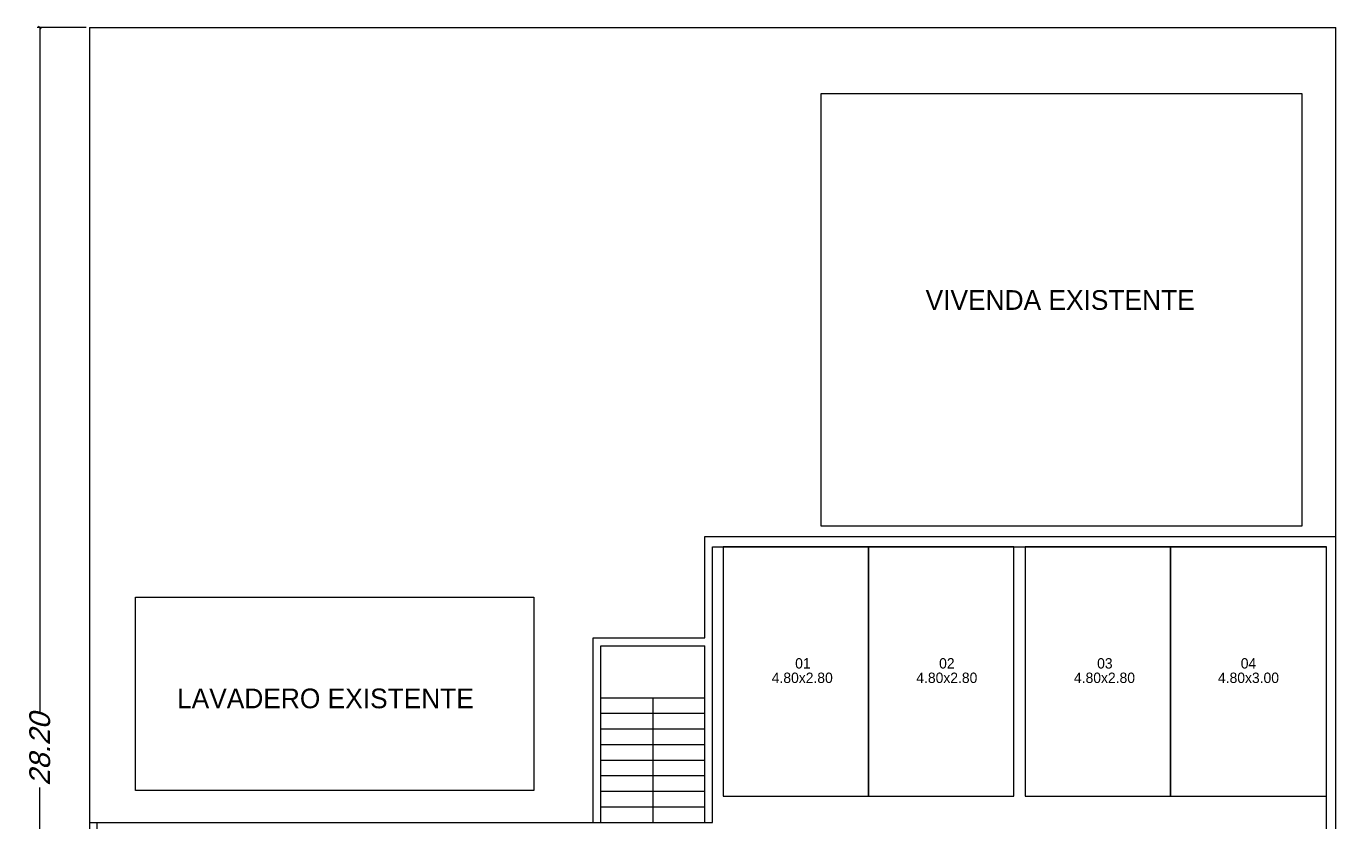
# Model space of a CAD drawing. Header units: metres. Extents: x 20 to 4091, y 56 to 749.
# Drawn here: x 50.69 to 75.91, y 80.39 to 95.72 of the extents above; entities that cross this region are included whole.
import ezdxf
from ezdxf.enums import TextEntityAlignment as Align

# ---------------------------------------------------------------- set-up
doc = ezdxf.new("R2010")
doc.units = ezdxf.units.M
for name, color, linetype, lineweight in [('A-COTA', 8, 'Continuous', 13), ('A-MURO', 7, 'Continuous', 30), ('A-TEXTO', 8, 'Continuous', 13)]:
    doc.layers.add(name, color=color, linetype=linetype, lineweight=lineweight)
doc.styles.add('Juan Andres', font='GOTHIC.TTF')
doc.styles.add('ROMANS', font='arial.ttf', dxfattribs={"oblique": 15})
doc.dimstyles.new('INTERNAS 07', dxfattribs={"dimtxt": 0.2, "dimasz": 0.05, "dimexe": 0.05, "dimexo": 0.0625, "dimgap": 0.001, "dimtad": 0, "dimzin": 1, "dimdsep": 46, "dimtxsty": 'ROMANS', "dimblk": 'OBLIQUE', "dimcen": 0.09, "dimclrd": 1, "dimclre": 1, "dimclrt": 2, "dimaunit": 1, "dimadec": 3, "dimazin": 0, "dimtfac": 1, "dimtofl": 0, "dimtmove": 0, "dimatfit": 3, "dimldrblk": 'ORIGIN2', "dimfxl": 1, "dimtolj": 1, "dimtzin": 0, "dimarcsym": 0})

# ---------------------------------------------------------------- blocks, each defined once
blk = doc.blocks.new('_Oblique')
blk.add_line((-0.5, -0.5), (0.5, 0.5))
blk = doc.blocks.new('*D70')
at = {"layer": 'A-COTA', "color": 1, "lineweight": -2, "transparency": 16777216}
for p, q in [((51.845, 95.699), (50.901, 95.699)), ((50.951, 95.699), (50.951, 82.531)), ((50.951, 67.499), (50.951, 81.066)), ((51.845, 67.499), (50.901, 67.499))]:
    blk.add_line(p, q, dxfattribs=at)
at = {"layer": 'Defpoints', "color": 0, "transparency": 16777216}
for p in [(51.907, 95.699), (50.951, 67.499), (51.907, 67.499)]:
    blk.add_point(p, dxfattribs=at)
at = {"layer": 'A-COTA', "color": 1, "lineweight": -2, "transparency": 16777216, "xscale": 0.05, "yscale": 0.05, "zscale": 0.05}
for p, rotation in [((50.951, 95.699), 90), ((50.951, 67.499), 270)]:
    blk.add_blockref('_Oblique', p, dxfattribs=dict(at, rotation=rotation))
at = {"layer": 'A-COTA', "color": 2, "transparency": 16777216, "insert": (50.951, 81.799), "char_height": 0.4, "attachment_point": 5, "rotation": 90, "style": 'ROMANS'}
blk.add_mtext('\\A1;28.20', dxfattribs=at)
blk = doc.blocks.new('_Origin2')
blk.add_line((-0.5, 0), (-1, 0))
for radius in [0.5, 0.25]:
    blk.add_circle((0, 0), radius)

msp = doc.modelspace()

# ---------------------------------------------------------------- linework, layer by layer
at = {"layer": 'A-MURO'}
for p, q in [((51.907, 95.699), (51.907, 79.197)), ((51.907, 95.699), (75.907, 95.699)), ((75.907, 79.197), (75.907, 95.699)), ((63.757, 83.947), (63.757, 85.899)), ((63.757, 85.899), (75.907, 85.899)), ((63.907, 85.699), (75.727, 85.699)), ((63.907, 80.397), (63.907, 85.699)), ((75.727, 79.197), (75.727, 85.699)), ((61.607, 80.397), (61.607, 83.947)), ((61.607, 83.947), (63.757, 83.947)), ((61.757, 80.397), (61.757, 83.797)), ((61.757, 83.797), (63.757, 83.797)), ((63.757, 80.397), (63.757, 83.797)), ((61.757, 82.797), (63.757, 82.797)), ((62.757, 82.797), (62.757, 80.397)), ((61.757, 82.497), (63.757, 82.497)), ((61.757, 82.197), (63.757, 82.197)), ((61.757, 81.897), (63.757, 81.897)), ((61.757, 81.597), (63.757, 81.597)), ((61.757, 81.297), (63.757, 81.297)), ((61.757, 80.997), (63.757, 80.997)), ((61.757, 80.697), (63.757, 80.697)), ((51.907, 80.397), (63.907, 80.397)), ((52.057, 79.197), (52.057, 80.397))]:
    msp.add_line(p, q, dxfattribs=at)
for points in [[(65.997, 94.428), (75.251, 94.428), (75.251, 86.098), (65.997, 86.098)], [(66.907, 85.699), (64.107, 85.699), (64.107, 80.899), (66.907, 80.899)], [(69.707, 85.699), (66.907, 85.699), (66.907, 80.899), (69.707, 80.899)], [(72.727, 85.699), (69.927, 85.699), (69.927, 80.899), (72.727, 80.899)], [(75.727, 85.699), (72.727, 85.699), (72.727, 80.899), (75.727, 80.899)], [(52.795, 84.73), (60.467, 84.73), (60.467, 81.011), (52.795, 81.011)]]:
    msp.add_lwpolyline(points, close=True, dxfattribs=at)

# ---------------------------------------------------------------- texts
at = {"layer": 'A-TEXTO', "style": 'Juan Andres'}
for s, height, p in [('VIVENDA EXISTENTE', 0.37889, (70.599, 90.453)), ('01', 0.2, (65.645, 83.458)), ('02', 0.2, (68.417, 83.458)), ('03', 0.2, (71.46, 83.458)), ('04', 0.2, (74.226, 83.458)), ('4.80x2.80', 0.2, (65.633, 83.18)), ('4.80x2.80', 0.2, (68.417, 83.18)), ('4.80x2.80', 0.2, (71.453, 83.18)), ('4.80x3.00', 0.2, (74.226, 83.18)), ('LAVADERO EXISTENTE', 0.37889, (56.451, 82.783))]:
    msp.add_text(s, height=height, dxfattribs=at).set_placement(p, align=Align.MIDDLE_CENTER)

# ---------------------------------------------------------------- dimensions: what is measured, and where the dimension line sits
at = {"layer": 'A-COTA'}
dim = msp.add_linear_dim(base=(50.951, 67.499), p1=(51.907, 95.699), p2=(51.907, 67.499), angle=90, dimstyle='INTERNAS 07', override={"dimtxt": 0.4}, dxfattribs=at)
dim.commit()
dim.dimension.update_dxf_attribs({"geometry": '*D70', "text_midpoint": (50.951, 81.799), "dimtype": 160})

doc.saveas('drawing.dxf')
